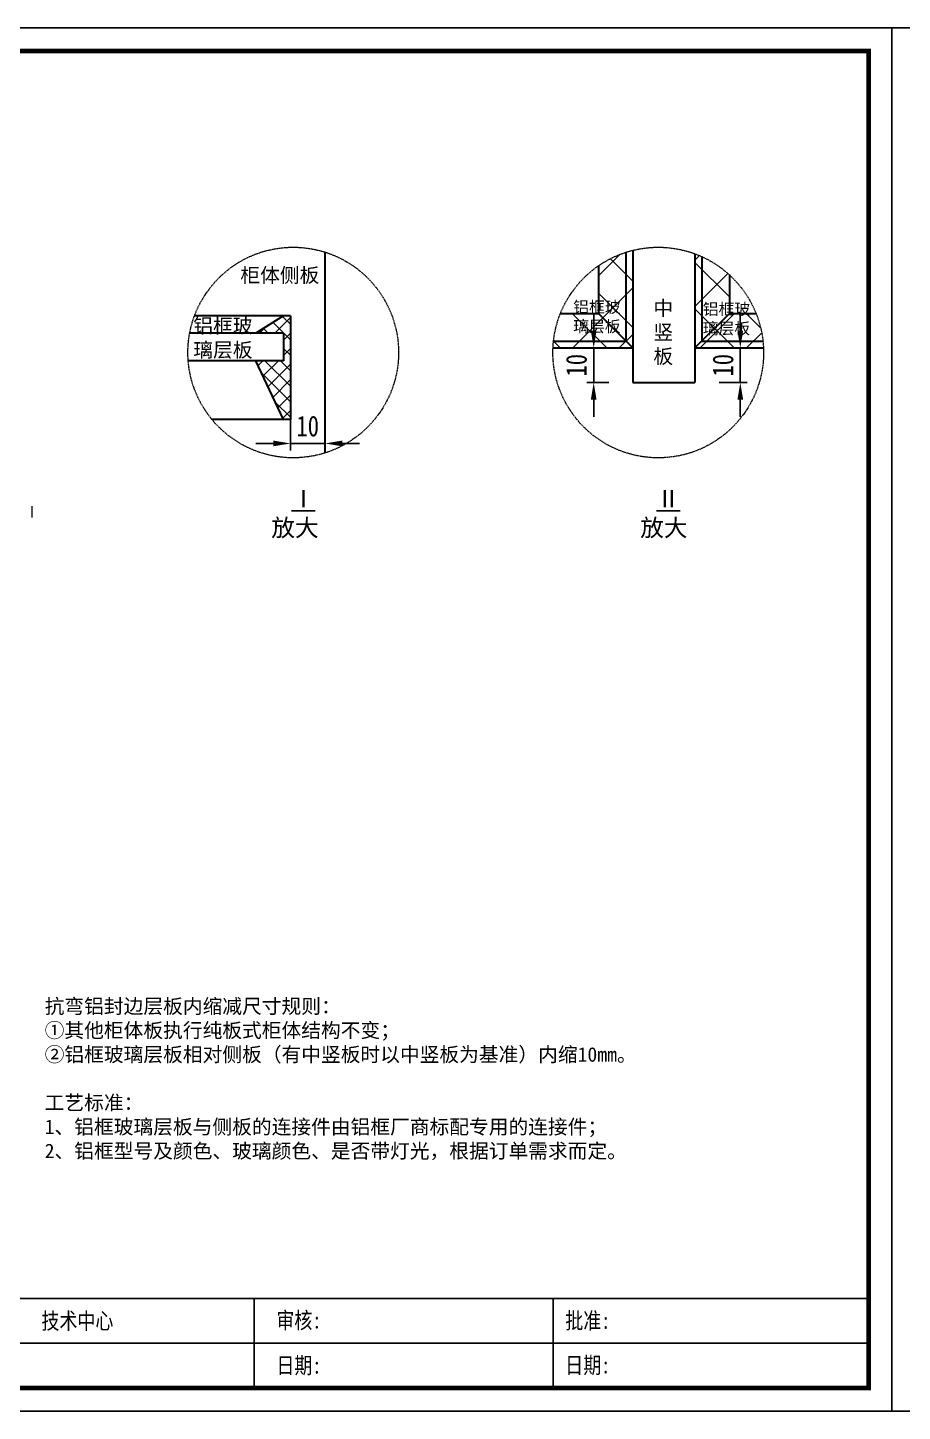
# Model space of a CAD drawing. Header units: millimetres. Extents: x 0 to 1097966, y -63096 to 223085.
# Drawn here: x 339435.8 to 339689.3, y -54349.4 to -53948.4 of the extents above; entities that cross this region are included whole.
import ezdxf

# ---------------------------------------------------------------- set-up
doc = ezdxf.new("R2010")
doc.units = ezdxf.units.MM
doc.linetypes.add('DASH', pattern=[0.35, 0.25, -0.1])
doc.layers.add('DZ-文字说明', color=1, linetype='Continuous')
doc.styles.add('DZ-宋体2.5', font='', dxfattribs={"width": 0.8, "height": 2.5})
doc.styles.add('TEXT', font='', dxfattribs={"width": 0.8})
doc.styles.add('宋体', font='')
doc.styles.get('DZ-宋体2.5').set_extended_font_data('SimSun')
doc.styles.get('TEXT').set_extended_font_data('SimSun')
doc.styles.get('宋体').set_extended_font_data('SimSun')
doc.dimstyles.new('副本 (2) (2) ISO-25', dxfattribs={"dimtxt": 18, "dimasz": 13, "dimexe": 6, "dimexo": 12, "dimgap": 6, "dimtad": 1, "dimtxsty": 'TEXT', "dimcen": 2.5, "dimclrd": 5, "dimclre": 5, "dimclrt": 5, "dimadec": 0, "dimazin": 0, "dimtfac": 1, "dimtmove": 0, "dimatfit": 3, "dimldrblk": 'BOXFILLED', "dimfxl": 1.25, "dimarcsym": 0})

# ---------------------------------------------------------------- blocks, each defined once
blk = doc.blocks.new('*D366')
at = {"color": 5, "lineweight": -2, "transparency": 16777216}
for p, q in [((339511.98, -54057.39), (339511.98, -54070.89)), ((339521.98, -54057.39), (339521.98, -54070.89)), ((339506.98, -54068.89), (339501.98, -54068.89)), ((339511.98, -54068.89), (339521.98, -54068.89)), ((339526.98, -54068.89), (339531.98, -54068.89))]:
    blk.add_line(p, q, dxfattribs=at)
at = {"color": 5, "transparency": 16777216}
for points in [[(339506.98, -54068.05), (339506.98, -54069.72), (339511.98, -54068.89)], [(339526.98, -54068.05), (339526.98, -54069.72), (339521.98, -54068.89)]]:
    blk.add_solid(points, dxfattribs=at)
at = {"layer": 'Defpoints', "color": 0, "transparency": 16777216}
for p in [(339511.98, -54050.39), (339521.98, -54050.39), (339521.98, -54068.89)]:
    blk.add_point(p, dxfattribs=at)
at = {"color": 5, "lineweight": 5, "transparency": 16777216, "insert": (339516.98, -54063.89), "char_height": 6, "attachment_point": 5, "style": 'TEXT'}
blk.add_mtext('10', dxfattribs=at)
blk = doc.blocks.new('_BoxFilled')
at = {"color": 0, "linetype": 'ByBlock', "lineweight": -2}
blk.add_line((-0.5, 0), (-1, 0), dxfattribs=at)
at = {"color": 0, "linetype": 'ByBlock'}
blk.add_solid([(-0.5, 0.5), (0.5, 0.5), (-0.5, -0.5), (0.5, -0.5)], dxfattribs=at)
blk = doc.blocks.new('*D367')
at = {"color": 5, "lineweight": -2, "transparency": 16777216}
for p, q in [((339599.84, -54036.22), (339599.84, -54031.22)), ((339604.19, -54041.22), (339597.84, -54041.22)), ((339599.84, -54051.22), (339599.84, -54041.22)), ((339604.19, -54051.22), (339597.84, -54051.22)), ((339599.84, -54056.22), (339599.84, -54061.22))]:
    blk.add_line(p, q, dxfattribs=at)
at = {"color": 5, "transparency": 16777216}
for points in [[(339599.01, -54036.22), (339600.67, -54036.22), (339599.84, -54041.22)], [(339599.01, -54056.22), (339600.67, -54056.22), (339599.84, -54051.22)]]:
    blk.add_solid(points, dxfattribs=at)
at = {"layer": 'Defpoints', "color": 0, "transparency": 16777216}
for p in [(339599.84, -54041.22), (339611.19, -54041.22), (339611.19, -54051.22)]:
    blk.add_point(p, dxfattribs=at)
at = {"color": 5, "lineweight": 5, "transparency": 16777216, "insert": (339594.84, -54046.22), "char_height": 6, "attachment_point": 5, "rotation": 90, "style": 'TEXT'}
blk.add_mtext('10', dxfattribs=at)
blk = doc.blocks.new('*D368')
at = {"color": 5, "lineweight": -2, "transparency": 16777216}
for p, q in [((339642.31, -54036.22), (339642.31, -54031.22)), ((339636.19, -54041.22), (339644.31, -54041.22)), ((339642.31, -54051.22), (339642.31, -54041.22)), ((339636.19, -54051.22), (339644.31, -54051.22)), ((339642.31, -54056.22), (339642.31, -54061.22))]:
    blk.add_line(p, q, dxfattribs=at)
at = {"color": 5, "transparency": 16777216}
for points in [[(339641.48, -54036.22), (339643.14, -54036.22), (339642.31, -54041.22)], [(339641.48, -54056.22), (339643.14, -54056.22), (339642.31, -54051.22)]]:
    blk.add_solid(points, dxfattribs=at)
at = {"layer": 'Defpoints', "color": 0, "transparency": 16777216}
for p in [(339629.19, -54041.22), (339642.31, -54041.22), (339629.19, -54051.22)]:
    blk.add_point(p, dxfattribs=at)
at = {"color": 5, "lineweight": 5, "transparency": 16777216, "insert": (339637.31, -54046.22), "char_height": 6, "attachment_point": 5, "rotation": 90, "style": 'TEXT'}
blk.add_mtext('10', dxfattribs=at)

msp = doc.modelspace()

# ---------------------------------------------------------------- hatches: boundary and pattern name
at = {"lineweight": 5, "true_color": 0x939598}
h = msp.add_hatch(dxfattribs=at)
h.set_pattern_fill('ANSI37', color=252, scale=3)
h.set_pattern_definition([(45, (-3047179.185, 492915.166), (-6.73519209, 6.73519209), []), (135, (-3047179.185, 492915.166), (-6.73519209, -6.73519209), [])])
h.paths.add_polyline_path([(339609.186, -54039.223), (339588.199, -54039.223, 0.0164353), (339588.047, -54041.223), (339611.186, -54041.223)])
h.paths.add_polyline_path([(339611.186, -54012.922, 0.0170392), (339609.186, -54013.492), (339609.186, -54039.223), (339611.186, -54041.223)])
h.paths.add_polyline_path([(339609.186, -54013.492, 0.0734603), (339601.186, -54017.436), (339601.186, -54031.223), (339609.186, -54039.223)])
h.paths.add_polyline_path([(339601.186, -54031.223), (339590.195, -54031.223, 0.0678526), (339588.199, -54039.223), (339609.186, -54039.223)])
h = msp.add_hatch(dxfattribs=at)
h.set_pattern_fill('ANSI37', color=252, scale=3)
h.set_pattern_definition([(45, (-3046738.185, 492915.166), (-6.73519209, 6.73519209), []), (135, (-3046738.185, 492915.166), (-6.73519209, -6.73519209), [])])
edge = h.paths.add_edge_path()
edge.add_arc((339618.537, -54042.543), 30.519, 65.51574, 69.57932)
edge.add_line((339629.186, -54013.942), (339629.186, -54041.223))
edge.add_line((339629.186, -54041.223), (339631.186, -54039.223))
edge.add_line((339631.186, -54039.223), (339631.186, -54014.768))
edge = h.paths.add_edge_path()
edge.add_arc((339618.537, -54042.543), 30.519, 47.42342, 65.51574)
edge.add_line((339631.186, -54014.768), (339631.186, -54039.223))
edge.add_line((339631.186, -54039.223), (339639.186, -54031.223))
edge.add_line((339639.186, -54031.223), (339639.186, -54020.069))
edge = h.paths.add_edge_path()
edge.add_arc((339618.537, -54042.543), 30.519, 6.24502, 21.77189)
edge.add_line((339646.879, -54031.223), (339639.186, -54031.223))
edge.add_line((339639.186, -54031.223), (339631.186, -54039.223))
edge.add_line((339631.186, -54039.223), (339648.875, -54039.223))
edge = h.paths.add_edge_path()
edge.add_arc((339618.537, -54042.543), 30.519, 2.47867, 6.24502)
edge.add_line((339648.875, -54039.223), (339631.186, -54039.223))
edge.add_line((339631.186, -54039.223), (339629.186, -54041.223))
edge.add_line((339629.186, -54041.223), (339649.028, -54041.223))

# ---------------------------------------------------------------- linework, layer by layer
at = {"lineweight": 30}
for p, q in [((339521.983, -54013.443), (339521.983, -54071.642)), ((339609.186, -54013.492), (339609.186, -54039.223)), ((339611.186, -54012.922), (339611.186, -54051.223)), ((339629.186, -54013.942), (339629.186, -54051.223)), ((339631.186, -54014.768), (339631.186, -54039.223)), ((339601.186, -54017.436), (339601.186, -54031.223)), ((339639.186, -54020.069), (339639.186, -54031.223)), ((339511.983, -54031.913), (339484.176, -54031.913)), ((339509.983, -54031.913), (339501.983, -54036.913)), ((339511.983, -54031.913), (339511.983, -54061.913)), ((339511.983, -54031.913), (339511.983, -54061.913)), ((339590.195, -54031.223), (339601.186, -54031.223)), ((339601.186, -54031.223), (339611.186, -54041.223)), ((339639.186, -54031.223), (339629.186, -54041.223)), ((339639.186, -54031.223), (339646.879, -54031.223)), ((339588.199, -54039.223), (339609.186, -54039.223)), ((339631.186, -54039.223), (339648.875, -54039.223)), ((339588.047, -54041.223), (339611.186, -54041.223)), ((339629.186, -54041.223), (339649.028, -54041.223)), ((339509.983, -54061.913), (339501.983, -54044.913)), ((339611.186, -54051.223), (339629.186, -54051.223)), ((339511.983, -54061.913), (339489.201, -54061.913))]:
    msp.add_line(p, q, dxfattribs=at)
at = {"color": 252, "linetype": 'Continuous', "lineweight": 5, "true_color": 0x939598}
for p, q in [((339503.006, -54036.913), (339504.712, -54035.208)), ((339505.545, -54036.913), (339504.175, -54035.543)), ((339511.983, -54038.861), (339506.938, -54033.817)), ((339507.496, -54036.913), (339511.983, -54032.427)), ((339511.983, -54034.371), (339509.701, -54032.09)), ((339509.983, -54038.917), (339511.983, -54036.917)), ((339511.983, -54043.351), (339509.983, -54041.351)), ((339509.983, -54043.407), (339511.983, -54041.407)), ((339502.624, -54046.276), (339503.987, -54044.913)), ((339504.061, -54049.329), (339508.477, -54044.913)), ((339511.983, -54052.332), (339504.565, -54044.913)), ((339505.498, -54052.383), (339511.983, -54045.897)), ((339511.983, -54047.842), (339509.055, -54044.913)), ((339511.983, -54056.822), (339503.679, -54048.518)), ((339506.935, -54055.436), (339511.983, -54050.387)), ((339508.371, -54058.489), (339511.983, -54054.878)), ((339511.983, -54061.312), (339507.671, -54057)), ((339509.808, -54061.542), (339511.983, -54059.368))]:
    msp.add_line(p, q, dxfattribs=at)
at = {"color": 4, "lineweight": 30}
for p, q in [((339509.983, -54036.913), (339482.789, -54036.913)), ((339509.983, -54036.913), (339509.983, -54044.913)), ((339509.983, -54036.913), (339509.983, -54044.913)), ((339509.983, -54044.913), (339482.357, -54044.913))]:
    msp.add_line(p, q, dxfattribs=at)
for points in [[(339119.218, -54349.356), (339686.218, -54349.356), (339686.218, -53948.406), (339119.218, -53948.406)], [(339686.218, -54349.356), (340253.218, -54349.356), (340253.218, -53948.406), (339686.218, -53948.406)]]:
    msp.add_lwpolyline(points, close=True)
at = {"const_width": 1.35}
msp.add_lwpolyline([(339125.968, -54342.606), (339679.468, -54342.606), (339679.468, -53955.156), (339125.968, -53955.156)], close=True, dxfattribs=at)
at = {"color": 251, "linetype": 'DASH', "lineweight": 13, "true_color": 0x636466}
for centre in [(339512.784, -54042.543), (339618.537, -54042.543)]:
    msp.add_circle(centre, 30.519, dxfattribs=at)
at = {"layer": 'DZ-文字说明', "color": 7}
for p, q in [((339501.469, -54342.606), (339501.469, -54316.628)), ((339588.049, -54342.606), (339588.049, -54316.628)), ((339215.299, -54329.617), (339679.468, -54329.617))]:
    msp.add_line(p, q, dxfattribs=at)
msp.add_lwpolyline([(339125.968, -54316.628), (339679.468, -54316.628), (339679.468, -54342.606), (339125.968, -54342.606)], close=True, dxfattribs=at)

# ---------------------------------------------------------------- texts
at = {"style": 'DZ-宋体2.5', "width": 0.8}
for s, p in [('审核:', (339507.904, -54325.364)), ('批准:', (339591.6, -54325.443)), ('日期:', (339507.904, -54338.424)), ('日期:', (339591.6, -54338.367))]:
    msp.add_text(s, height=4.7732, dxfattribs=at).set_placement(p)
at = {"color": 252, "true_color": 0x939598, "attachment_point": 4, "style": '宋体'}
for s, insert, char_height, width in [('柜体侧板', (339497.47, -54020.364), 4.1923, 31.34167), ('铝框玻\\P璃层板', (339593.902, -54032.358), 3.3539, 28.54246), ('中\\P竖\\P板', (339617.133, -54036.875), 4.192, 31.34167), ('铝框玻\\P璃层板', (339631.452, -54032.946), 3.3539, 28.54246), ('铝框玻\\P璃层板', (339483.838, -54038.535), 4.1923, 35.67808)]:
    msp.add_mtext(s, dxfattribs=dict(at, insert=insert, char_height=char_height, width=width))
at = {"color": 4, "char_height": 5.03079, "width": 18.6579, "attachment_point": 4, "style": '宋体'}
for s, insert in [('\\pi8.35074;{\\L\\C256;Ⅰ\\P\\pi2.48149;\\l放大}', (339503.955, -54089.393)), ('\\pi7.24676;{\\L\\C256;Ⅱ\\P\\pi2.48149;\\l放大}', (339610.816, -54089.393))]:
    msp.add_mtext(s, dxfattribs=dict(at, insert=insert))
at = {"color": 251, "linetype": 'DASH', "lineweight": 13, "true_color": 0x636466, "insert": (339434.817, -54088.724), "char_height": 3.3539, "width": 4.17765, "attachment_point": 4, "style": '宋体'}
msp.add_mtext('{\\C256;Ⅰ}', dxfattribs=at)
at = {"insert": (339440.772, -54253.234), "char_height": 4.19232, "width": 258.13231, "attachment_point": 4, "style": '宋体'}
msp.add_mtext('抗弯铝封边层板内缩减尺寸规则：\\P①其他柜体板执行纯板式柜体结构不变；{\\H1.61389x; }\\P②铝框玻璃层板相对侧板（有中竖板时以中竖板为基准）内缩10mm。{\\H1.42037x; \\H1.03027x; }\\P{\\H1.2761x; }\\P工艺标准：{\\H1.41352x; }\\P1、铝框玻璃层板与侧板的连接件由铝框厂商标配专用的连接件；{\\H1.45383x; }\\P2、铝框型号及颜色、玻璃颜色、是否带灯光，根据订单需求而定。{\\H1.44039x; \\H1.00208x; }', dxfattribs=at)
at = {"color": 2, "style": 'DZ-宋体2.5', "width": 0.8}
msp.add_attdef('技术中心', (339439.834, -54325.523), '', height=4.773, dxfattribs=at)

# ---------------------------------------------------------------- dimensions: what is measured, and where the dimension line sits
at = {"color": 251, "lineweight": 5, "true_color": 0x636466}
for base, p1, p2, picture, middle in [((339599.84, -54041.223), (339611.186, -54051.223), (339611.186, -54041.223), '*D367', (339594.84, -54046.223)), ((339642.309, -54041.223), (339629.186, -54051.223), (339629.186, -54041.223), '*D368', (339637.309, -54046.223))]:
    dim = msp.add_linear_dim(base=base, p1=p1, p2=p2, angle=90, text='10', dimstyle='副本 (2) (2) ISO-25', override={"dimtxt": 6, "dimasz": 5, "dimexe": 2, "dimexo": 7, "dimgap": 2, "dimfxl": 30, "dimfxlon": 1}, dxfattribs=at)
    dim.commit()
    dim.dimension.update_dxf_attribs({"geometry": picture, "text_midpoint": middle})
dim = msp.add_linear_dim(base=(339521.983, -54068.887), p1=(339511.983, -54050.387), p2=(339521.983, -54050.387), dimstyle='副本 (2) (2) ISO-25', override={"dimtxt": 6, "dimasz": 5, "dimexe": 2, "dimexo": 7, "dimgap": 2, "dimfxl": 30, "dimfxlon": 1}, dxfattribs=at)
dim.commit()
dim.dimension.update_dxf_attribs({"geometry": '*D366', "text_midpoint": (339516.983, -54063.887)})

doc.saveas('drawing.dxf')
